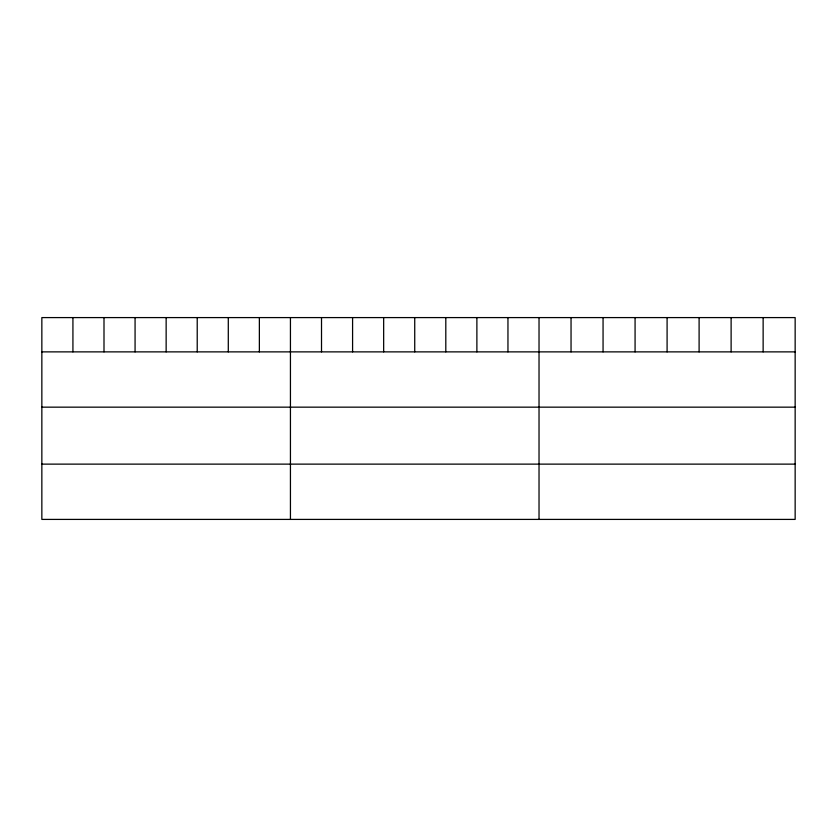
<?xml version="1.0" encoding="UTF-8"?>
<svg xmlns="http://www.w3.org/2000/svg" width="837" height="837" viewBox="0 0 837 837"><rect width="100%" height="100%" fill="white"/><g stroke="black" fill="none" stroke-linecap="round" stroke-linejoin="round"><path stroke-width="1.26" d="M795.15 351.875L795.15 519.411L41.85 519.411L41.85 317.589L795.15 317.589L795.15 351.875L41.85 351.875M41.85 407.159L795.15 407.159M41.85 464.127L795.15 464.127M763.135 317.589L763.135 351.875M731.119 317.589L731.119 351.875M699.104 317.589L699.104 351.875M667.089 317.589L667.089 351.875M635.074 317.589L635.074 351.875M603.058 317.589L603.058 351.875M571.043 317.589L571.043 351.875M539.028 317.589L539.028 519.411M507.954 317.589L507.954 351.875M476.881 317.589L476.881 351.875M445.807 317.589L445.807 351.875M414.733 317.589L414.733 351.875M383.66 317.589L383.66 351.875M352.586 317.589L352.586 351.875M321.513 317.589L321.513 351.875M290.439 317.589L290.439 519.411M259.365 317.589L259.365 351.875M228.292 317.589L228.292 351.875M197.218 317.589L197.218 351.875M166.144 317.589L166.144 351.875M135.071 317.589L135.071 351.875M103.997 317.589L103.997 351.875M72.924 317.589L72.924 351.875"/></g></svg>
